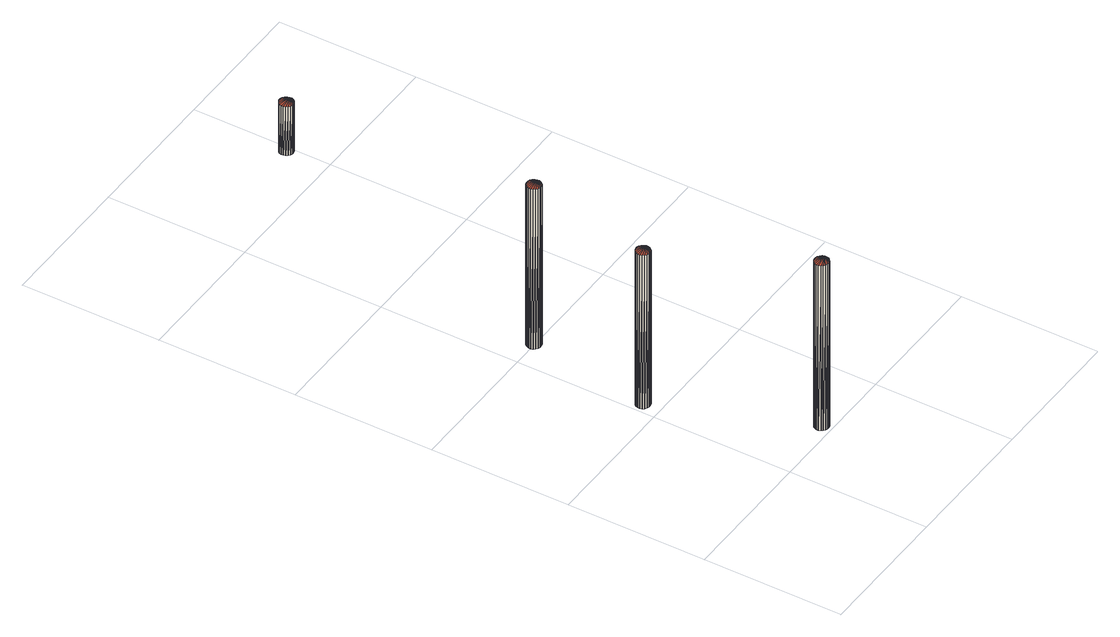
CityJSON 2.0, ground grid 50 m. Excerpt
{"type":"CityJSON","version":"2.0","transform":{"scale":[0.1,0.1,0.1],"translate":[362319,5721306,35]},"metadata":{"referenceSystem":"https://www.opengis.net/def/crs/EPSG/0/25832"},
"CityObjects":{
"building1":{"type":"Building","attributes":{"Geometrietyp2DReferenz":"1000","Gemeindeschluessel":"05562012","function":"51002_1251","roofType":"1000","measuredHeight":62.14},"geometry":[{"type":"Solid","lod":"2","boundaries":[[[[0,1,2]],[[1,3,2]],[[4,5,0]],[[5,1,0]],[[6,7,4]],[[7,5,4]],[[8,9,6]],[[9,7,6]],[[10,11,8]],[[11,9,8]],[[12,13,10]],[[13,11,10]],[[14,15,12]],[[15,13,12]],[[16,17,14]],[[17,15,14]],[[18,19,16]],[[19,17,16]],[[20,21,18]],[[21,19,18]],[[22,23,20]],[[23,21,20]],[[24,25,22]],[[25,23,22]],[[26,27,24]],[[27,25,24]],[[28,29,26]],[[29,27,26]],[[30,31,28]],[[32,33,34]],[[31,29,28]],[[34,35,30]],[[35,31,30]],[[33,35,34]],[[36,37,32]],[[37,33,32]],[[38,39,36]],[[39,37,36]],[[2,3,38]],[[3,39,38]],[[3,1,39]],[[1,5,39]],[[5,7,39]],[[7,9,39]],[[9,11,39]],[[11,13,39]],[[13,15,39]],[[15,17,39]],[[17,19,39]],[[19,21,39]],[[21,23,39]],[[23,25,39]],[[25,27,39]],[[27,29,39]],[[29,31,39]],[[31,35,39]],[[35,33,39]],[[33,37,39]],[[0,2,4]],[[2,38,4]],[[38,36,4]],[[36,32,4]],[[32,34,4]],[[34,30,4]],[[30,28,4]],[[28,26,4]],[[26,24,4]],[[24,22,4]],[[22,20,4]],[[20,18,4]],[[18,16,4]],[[16,14,4]],[[14,12,4]],[[12,10,4]],[[10,8,4]],[[8,6,4]]]],"semantics":{"surfaces":[{"type":"WallSurface"},{"type":"GroundSurface"},{"type":"RoofSurface"}],"values":[[0,0,0,0,0,0,0,0,0,0,0,0,0,0,0,0,0,0,0,0,0,0,0,0,0,0,0,0,0,0,0,0,0,0,0,0,0,0,0,0,1,1,1,1,1,1,1,1,1,1,1,1,1,1,1,1,1,1,2,2,2,2,2,2,2,2,2,2,2,2,2,2,2,2,2,2]]}}]},
"building2":{"type":"Building","attributes":{"Geometrietyp2DReferenz":"1000","Gemeindeschluessel":"05562012","function":"51002_1251","roofType":"1000","measuredHeight":66.73},"geometry":[{"type":"Solid","lod":"2","boundaries":[[[[40,41,42]],[[41,43,42]],[[44,45,40]],[[45,41,40]],[[46,47,44]],[[47,45,44]],[[48,49,46]],[[49,47,46]],[[50,51,48]],[[51,49,48]],[[52,53,50]],[[53,51,50]],[[54,55,52]],[[55,53,52]],[[56,57,54]],[[57,55,54]],[[58,59,60]],[[60,61,56]],[[61,57,56]],[[59,61,60]],[[62,63,58]],[[63,59,58]],[[64,65,62]],[[66,67,68]],[[65,63,62]],[[68,69,64]],[[69,65,64]],[[67,69,68]],[[70,71,66]],[[71,67,66]],[[72,73,74]],[[74,73,70]],[[73,71,70]],[[75,72,74]],[[76,77,75]],[[77,72,75]],[[78,79,76]],[[79,77,76]],[[42,43,78]],[[43,79,78]],[[43,41,79]],[[41,45,79]],[[45,47,79]],[[47,49,79]],[[49,51,79]],[[51,53,79]],[[53,55,79]],[[55,57,79]],[[57,61,79]],[[61,59,79]],[[59,63,79]],[[67,71,79]],[[63,65,79]],[[65,69,79]],[[69,67,79]],[[71,73,79]],[[73,72,79]],[[72,77,79]],[[40,42,44]],[[42,78,44]],[[78,76,44]],[[76,75,44]],[[75,74,44]],[[74,70,44]],[[70,66,44]],[[66,68,44]],[[68,64,44]],[[60,56,44]],[[64,62,44]],[[62,58,44]],[[58,60,44]],[[56,54,44]],[[54,52,44]],[[52,50,44]],[[50,48,44]],[[48,46,44]]]],"semantics":{"surfaces":[{"type":"WallSurface"},{"type":"GroundSurface"},{"type":"RoofSurface"}],"values":[[0,0,0,0,0,0,0,0,0,0,0,0,0,0,0,0,0,0,0,0,0,0,0,0,0,0,0,0,0,0,0,0,0,0,0,0,0,0,0,0,1,1,1,1,1,1,1,1,1,1,1,1,1,1,1,1,1,1,2,2,2,2,2,2,2,2,2,2,2,2,2,2,2,2,2,2]]}}]},
"building3":{"type":"Building","attributes":{"Geometrietyp2DReferenz":"1000","Gemeindeschluessel":"05562012","function":"51002_1251","roofType":"1000","measuredHeight":64.64},"geometry":[{"type":"Solid","lod":"2","boundaries":[[[[80,81,82]],[[81,83,82]],[[84,85,80]],[[85,81,80]],[[86,87,84]],[[87,85,84]],[[88,89,86]],[[89,87,86]],[[90,91,88]],[[91,89,88]],[[92,93,90]],[[93,91,90]],[[94,95,92]],[[95,93,92]],[[96,97,94]],[[97,95,94]],[[98,99,96]],[[99,97,96]],[[100,101,98]],[[101,99,98]],[[102,103,100]],[[103,101,100]],[[104,105,102]],[[105,103,102]],[[106,107,104]],[[107,105,104]],[[108,109,106]],[[109,107,106]],[[110,111,108]],[[111,109,108]],[[112,113,110]],[[113,111,110]],[[114,115,112]],[[115,113,112]],[[116,117,114]],[[117,115,114]],[[118,119,116]],[[119,117,116]],[[82,83,118]],[[83,119,118]],[[83,81,119]],[[81,85,119]],[[85,87,119]],[[87,89,119]],[[89,91,119]],[[91,93,119]],[[93,95,119]],[[95,97,119]],[[97,99,119]],[[99,101,119]],[[101,103,119]],[[103,105,119]],[[105,107,119]],[[107,109,119]],[[109,111,119]],[[111,113,119]],[[113,115,119]],[[115,117,119]],[[80,82,84]],[[82,118,84]],[[118,116,84]],[[116,114,84]],[[114,112,84]],[[112,110,84]],[[110,108,84]],[[108,106,84]],[[106,104,84]],[[104,102,84]],[[102,100,84]],[[100,98,84]],[[98,96,84]],[[96,94,84]],[[94,92,84]],[[92,90,84]],[[90,88,84]],[[88,86,84]]]],"semantics":{"surfaces":[{"type":"WallSurface"},{"type":"GroundSurface"},{"type":"RoofSurface"}],"values":[[0,0,0,0,0,0,0,0,0,0,0,0,0,0,0,0,0,0,0,0,0,0,0,0,0,0,0,0,0,0,0,0,0,0,0,0,0,0,0,0,1,1,1,1,1,1,1,1,1,1,1,1,1,1,1,1,1,1,2,2,2,2,2,2,2,2,2,2,2,2,2,2,2,2,2,2]]}}]},
"building4":{"type":"Building","attributes":{"Geometrietyp2DReferenz":"1000","Gemeindeschluessel":"05562012","function":"51002_1251","roofType":"1000","measuredHeight":19.58},"geometry":[{"type":"Solid","lod":"2","boundaries":[[[[120,121,122]],[[121,123,122]],[[124,125,120]],[[125,121,120]],[[126,127,124]],[[127,125,124]],[[128,129,126]],[[129,127,126]],[[130,131,128]],[[131,129,128]],[[132,133,130]],[[133,131,130]],[[134,135,132]],[[135,133,132]],[[136,137,134]],[[137,135,134]],[[138,139,136]],[[139,137,136]],[[140,141,138]],[[141,139,138]],[[142,143,140]],[[143,141,140]],[[144,145,142]],[[145,143,142]],[[146,147,144]],[[147,145,144]],[[148,149,146]],[[149,147,146]],[[150,151,148]],[[151,149,148]],[[152,153,150]],[[153,151,150]],[[154,155,152]],[[155,153,152]],[[156,157,158]],[[158,157,154]],[[157,155,154]],[[159,156,158]],[[122,123,159]],[[123,156,159]],[[123,121,156]],[[121,125,156]],[[125,127,156]],[[127,129,156]],[[129,131,156]],[[131,133,156]],[[133,135,156]],[[135,137,156]],[[137,139,156]],[[139,141,156]],[[141,143,156]],[[143,145,156]],[[145,147,156]],[[147,149,156]],[[149,151,156]],[[151,153,156]],[[153,155,156]],[[155,157,156]],[[120,122,124]],[[122,159,124]],[[159,158,124]],[[158,154,124]],[[154,152,124]],[[152,150,124]],[[150,148,124]],[[148,146,124]],[[146,144,124]],[[144,142,124]],[[142,140,124]],[[140,138,124]],[[138,136,124]],[[136,134,124]],[[134,132,124]],[[132,130,124]],[[130,128,124]],[[128,126,124]]]],"semantics":{"surfaces":[{"type":"WallSurface"},{"type":"GroundSurface"},{"type":"RoofSurface"}],"values":[[0,0,0,0,0,0,0,0,0,0,0,0,0,0,0,0,0,0,0,0,0,0,0,0,0,0,0,0,0,0,0,0,0,0,0,0,0,0,0,0,1,1,1,1,1,1,1,1,1,1,1,1,1,1,1,1,1,1,2,2,2,2,2,2,2,2,2,2,2,2,2,2,2,2,2,2]]}}]}
},
"vertices":[
[53,569,636],[53,569,15],[48,576,636],[48,576,15],[55,562,636],[55,562,15],[55,554,636],[55,554,15],[53,547,636],[53,547,15],[48,540,636],[48,540,15],[42,536,636],[42,536,15],[34,533,636],[34,533,15],[27,533,636],[27,533,15],[19,536,636],[19,536,15],[13,540,636],[13,540,15],[8,547,636],[8,547,15],[6,554,636],[6,554,15],[6,562,636],[6,562,15],[8,569,636],[8,569,15],[13,576,636],[13,576,15],[27,583,636],[27,583,15],[19,580,636],[19,580,15],[34,583,636],[34,583,15],[42,580,636],[42,580,15],
[252,40,688],[252,40,21],[248,46,688],[248,46,21],[255,32,688],[255,32,21],[255,25,688],[255,25,21],[252,17,688],[252,17,21],[248,11,688],[248,11,21],[241,6,688],[241,6,21],[234,4,688],[234,4,21],[226,4,688],[226,4,21],[212,11,688],[212,11,21],[219,6,688],[219,6,21],[208,17,688],[208,17,21],[205,25,688],[205,25,21],[208,40,688],[208,40,21],[205,32,688],[205,32,21],[212,46,688],[212,46,21],[226,53,21],[219,51,21],[219,51,688],[226,53,688],[234,53,688],[234,53,21],[241,51,688],[241,51,21],
[121,1012,658],[121,1012,11],[116,1018,658],[116,1018,11],[123,1004,658],[123,1004,11],[123,997,658],[123,997,11],[121,989,658],[121,989,11],[116,983,658],[116,983,11],[110,978,658],[110,978,11],[103,976,658],[103,976,11],[95,976,658],[95,976,11],[87,978,658],[87,978,11],[81,983,658],[81,983,11],[77,989,658],[77,989,11],[74,997,658],[74,997,11],[74,1004,658],[74,1004,11],[77,1012,658],[77,1012,11],[81,1018,658],[81,1018,11],[87,1023,658],[87,1023,11],[95,1025,658],[95,1025,11],[103,1025,658],[103,1025,11],[110,1023,658],[110,1023,11],
[511,2164,203],[511,2164,7],[506,2170,203],[506,2170,7],[513,2156,203],[513,2156,7],[513,2148,203],[513,2148,7],[511,2141,203],[511,2141,7],[506,2134,203],[506,2134,7],[500,2130,203],[500,2130,7],[492,2127,203],[492,2127,7],[484,2127,203],[484,2127,7],[477,2130,203],[477,2130,7],[471,2134,203],[471,2134,7],[466,2141,203],[466,2141,7],[464,2148,203],[464,2148,7],[464,2156,203],[464,2156,7],[466,2164,203],[466,2164,7],[471,2170,203],[471,2170,7],[477,2174,203],[477,2174,7],[484,2177,203],[484,2177,7],[500,2174,7],[492,2177,7],[492,2177,203],[500,2174,203]
]}
